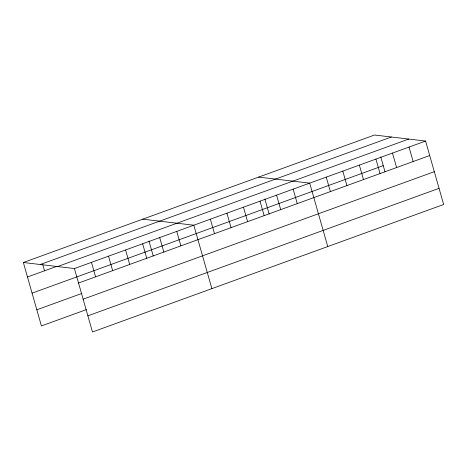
<?xml version="1.0" encoding="UTF-8"?>
<svg xmlns="http://www.w3.org/2000/svg" width="467" height="467" viewBox="0 0 467 467"><rect width="100%" height="100%" fill="white"/><g stroke="black" fill="none" stroke-linecap="round" stroke-linejoin="round"><path stroke-width="0.7" d="M23.35 262.512L374.522 135.021L425.583 141.057L443.65 204.488L92.478 331.979L74.411 268.548L23.35 262.512L41.417 325.943L86.448 309.592M40.203 264.509L391.369 137.012M27.471 276.989L56.811 266.342M57.564 266.558L408.73 139.067M74.411 268.548L425.583 141.057M32.077 293.148L383.244 165.651M78.538 283.025L429.704 155.534M36.817 309.79L81.848 293.439M83.138 299.184L434.31 171.687M87.878 315.826L439.05 188.329M258.636 177.092L309.697 183.128L327.764 246.558M142.75 219.169L193.811 225.205L211.878 288.629M409.028 147.07L413.149 161.547M392.473 153.077L396.594 167.554M380.751 156.9L385.024 171.891M375.917 159.089L380.039 173.566M359.362 165.102L363.484 179.579M342.807 171.109L346.928 185.586M326.252 177.121L330.373 191.598M293.142 189.141L297.263 203.618M276.587 195.153L280.708 209.63M264.865 198.977L269.138 213.968M260.031 201.16L264.153 215.637M243.476 207.173L247.598 221.65M226.921 213.185L231.042 227.657M210.366 219.192L214.487 233.669M176.754 231.398L180.875 245.875M159.696 237.586L163.818 252.063M148.979 241.048L153.252 256.039M142.639 243.78L146.761 258.257M125.582 249.973L129.703 264.45M108.525 256.167L112.646 270.644M91.468 262.361L95.589 276.838M42.766 264.596L44.528 270.796"/></g></svg>
